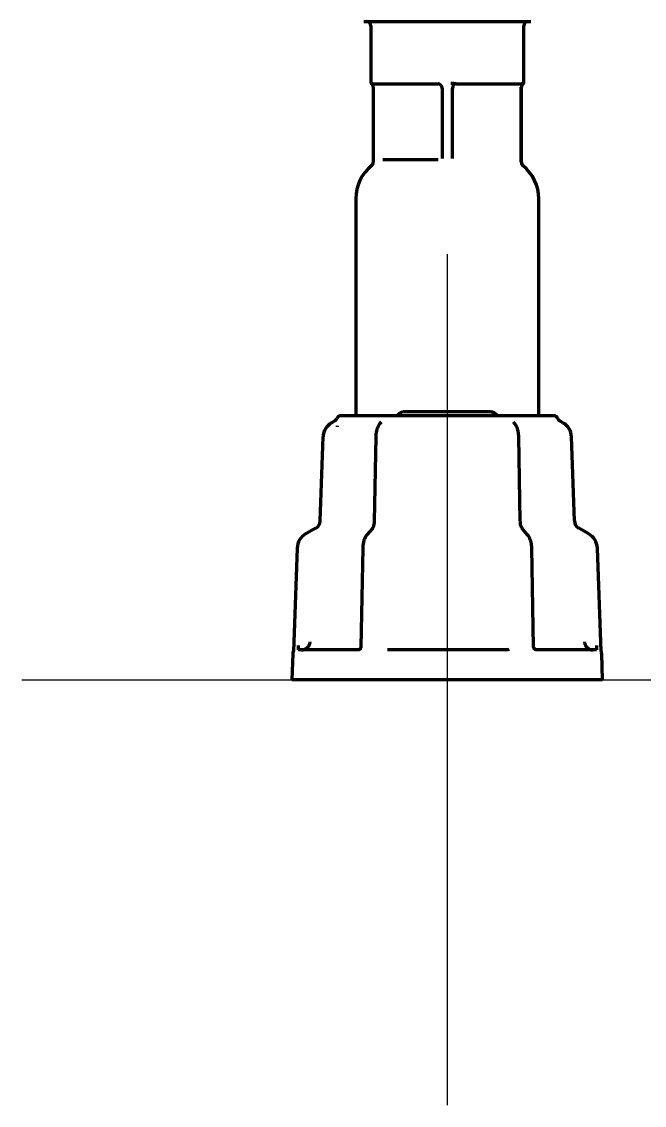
# Model space of a CAD drawing. Header units: inches. Extents: x 904 to 7172, y 213 to 5528.
# Drawn here: x 3028 to 3101.2, y 4097.1 to 4224.4 of the extents above; entities that cross this region are included whole.
import ezdxf

# ---------------------------------------------------------------- set-up
doc = ezdxf.new("R2010")
doc.units = ezdxf.units.IN

# ---------------------------------------------------------------- blocks, each defined once
blk = doc.blocks.new('A$C773D0E90')
at = {"color": 4}
for p, q in [((0, 50), (0, -50)), ((-50, 0), (50, 0))]:
    blk.add_line(p, q, dxfattribs=at)

msp = doc.modelspace()

# ---------------------------------------------------------------- linework, layer by layer
at = {"linetype": 'Continuous', "lineweight": 70}
for p, q in [((3068.22, 4224.38), (3087.82, 4224.38)), ((3069.02, 4223.88), (3069.02, 4217.28)), ((3087.02, 4217.28), (3087.02, 4223.88)), ((3069.28, 4217.08), (3076.96, 4217.08)), ((3069.32, 4216.7), (3069.32, 4207.86)), ((3069.33, 4216.7), (3069.33, 4207.86)), ((3077.42, 4216.58), (3077.42, 4208.31)), ((3078.62, 4208.31), (3078.62, 4216.58)), ((3079.07, 4217.08), (3086.75, 4217.08)), ((3086.71, 4207.86), (3086.71, 4216.7)), ((3086.72, 4207.86), (3086.72, 4216.7)), ((3070.43, 4208.2), (3076.95, 4208.2)), ((3067.27, 4203.58), (3067.27, 4178.08)), ((3088.77, 4178.08), (3088.77, 4203.58)), ((3090.54, 4178.08), (3065.5, 4178.08)), ((3073.02, 4178.58), (3083.02, 4178.58)), ((3064.43, 4177.27), (3064.86, 4177.51)), ((3070.25, 4177.33), (3070.11, 4177.16)), ((3085.93, 4177.16), (3085.78, 4177.34)), ((3091.61, 4177.27), (3091.18, 4177.51)), ((3063.09, 4165.73), (3063.43, 4175.6)), ((3069.61, 4175.6), (3069.44, 4165.72)), ((3086.6, 4165.72), (3086.43, 4175.6)), ((3092.95, 4165.73), (3092.61, 4175.6)), ((3061.38, 4164.2), (3062.59, 4164.9)), ((3069.18, 4164.79), (3068.58, 4164.1)), ((3087.46, 4164.1), (3086.85, 4164.79)), ((3094.65, 4164.2), (3093.45, 4164.9)), ((3060.38, 4162.54), (3059.96, 4150.4)), ((3068.08, 4162.53), (3067.88, 4150.94)), ((3088.15, 4150.93), (3087.95, 4162.53)), ((3096.08, 4150.4), (3095.65, 4162.54)), ((3059.87, 4150.1), (3059.77, 4147.08)), ((3067.52, 4150.58), (3060.49, 4150.58)), ((3085.05, 4150.58), (3070.98, 4150.58)), ((3095.55, 4150.58), (3088.52, 4150.58)), ((3096.27, 4147.08), (3096.16, 4150.1)), ((3078.02, 4147.08), (3059.77, 4147.08)), ((3096.27, 4147.08), (3078.02, 4147.08))]:
    msp.add_line(p, q, dxfattribs=at)
for centre, radius, start, end in [((3068.52, 4223.88), 0.5, 0, 90), ((3087.52, 4223.88), 0.5, 90, 180), ((3069.22, 4217.28), 0.2, 180, 235.1501), ((3068.82, 4216.7), 0.5, 0, 55.1501), ((3076.92, 4216.58), 0.5, 0, 90), ((3079.12, 4216.58), 0.5, 90, 180), ((3087.22, 4216.7), 0.5, 124.8499, 180), ((3086.82, 4217.28), 0.2, 304.8499, 0), ((3072.27, 4203.58), 5, 128.8492, 180), ((3068.82, 4207.86), 0.5, 308.8492, 0), ((3087.22, 4207.86), 0.5, 180, 231.1508), ((3083.77, 4203.58), 5, 0, 51.1508), ((3065.5, 4177.58), 0.5, 90, 159.9977), ((3090.54, 4177.58), 0.5, 20.0285, 90), ((3065.43, 4175.53), 2, 120, 178), ((3090.61, 4175.53), 2, 2, 60), ((3062.09, 4165.76), 1, 300, 358), ((3093.95, 4165.76), 1, 182, 240), ((3062.38, 4162.47), 2, 120, 178), ((3093.65, 4162.47), 2, 2, 60), ((3060.37, 4150.08), 0.5, 155.7765, 178), ((3095.66, 4150.08), 0.5, 2, 24.2309)]:
    msp.add_arc(centre, radius, start, end, dxfattribs=at)
for centre, major_axis, start_param, end_param in [((3064.56, 4177.92), (-0.25, 0.433), 3.141596, 3.844093), ((3091.48, 4177.92), (0.25, 0.433), 2.439074, 3.141589), ((3059.46, 4150.49), (0.5, -0.017), 5.892831, 6.302148), ((3096.57, 4150.49), (-0.5, -0.017), 6.264225, 6.673758)]:
    msp.add_ellipse(centre, major_axis=major_axis, ratio=1, start_param=start_param, end_param=end_param, dxfattribs=at)
for points, knots in [([(3069.28, 4217.08), (3069.27, 4217.08), (3069.27, 4217.08), (3069.25, 4217.08), (3069.25, 4217.08), (3069.23, 4217.08), (3069.22, 4217.09), (3069.2, 4217.09), (3069.19, 4217.09), (3069.17, 4217.1), (3069.17, 4217.1), (3069.15, 4217.11), (3069.14, 4217.11), (3069.12, 4217.11), (3069.12, 4217.11), (3069.11, 4217.11)], [0, 0, 0, 0, 0.0625, 0.0625, 0.125, 0.125, 0.25, 0.25, 0.375, 0.375, 0.5, 0.5, 0.75, 0.75, 1, 1, 1, 1]), ([(3079.07, 4217.08), (3079.06, 4217.08), (3079.05, 4217.08), (3079.03, 4217.08), (3079.01, 4217.08), (3078.98, 4217.08), (3078.95, 4217.09), (3078.9, 4217.09), (3078.87, 4217.09), (3078.82, 4217.1), (3078.79, 4217.1), (3078.74, 4217.1), (3078.71, 4217.1), (3078.66, 4217.11), (3078.63, 4217.11), (3078.55, 4217.11), (3078.49, 4217.11), (3078.44, 4217.11)], [0, 0, 0, 0, 0.0625, 0.0625, 0.125, 0.125, 0.25, 0.25, 0.375, 0.375, 0.5, 0.5, 0.625, 0.625, 0.75, 0.75, 1, 1, 1, 1]), ([(3086.92, 4217.11), (3086.92, 4217.11), (3086.92, 4217.11), (3086.9, 4217.11), (3086.89, 4217.11), (3086.87, 4217.1), (3086.86, 4217.1), (3086.85, 4217.09), (3086.84, 4217.09), (3086.82, 4217.09), (3086.81, 4217.08), (3086.79, 4217.08), (3086.78, 4217.08), (3086.77, 4217.08), (3086.76, 4217.08), (3086.75, 4217.08)], [0, 0, 0, 0, 0.25, 0.25, 0.5, 0.5, 0.625, 0.625, 0.75, 0.75, 0.875, 0.875, 0.9375, 0.9375, 1, 1, 1, 1]), ([(3072.15, 4178.08), (3072.16, 4178.1), (3072.17, 4178.11), (3072.19, 4178.13), (3072.2, 4178.15), (3072.24, 4178.22), (3072.29, 4178.26), (3072.35, 4178.32), (3072.36, 4178.33), (3072.38, 4178.35), (3072.4, 4178.36), (3072.43, 4178.39), (3072.46, 4178.41), (3072.54, 4178.46), (3072.6, 4178.49), (3072.68, 4178.52), (3072.71, 4178.53), (3072.77, 4178.55), (3072.8, 4178.56), (3072.89, 4178.57), (3072.96, 4178.58), (3073.02, 4178.58)], [0, 0, 0, 0, 0.039429, 0.039429, 0.085171, 0.085171, 0.268137, 0.268137, 0.313878, 0.313878, 0.359619, 0.359619, 0.451102, 0.451102, 0.634068, 0.634068, 0.725551, 0.725551, 0.817034, 0.817034, 1, 1, 1, 1]), ([(3083.02, 4178.58), (3083.08, 4178.58), (3083.14, 4178.57), (3083.26, 4178.55), (3083.32, 4178.53), (3083.4, 4178.5), (3083.41, 4178.5), (3083.44, 4178.49), (3083.45, 4178.48), (3083.5, 4178.46), (3083.52, 4178.44), (3083.6, 4178.39), (3083.65, 4178.35), (3083.72, 4178.29), (3083.75, 4178.26), (3083.79, 4178.22), (3083.81, 4178.19), (3083.85, 4178.14), (3083.86, 4178.11), (3083.88, 4178.09)], [0, 0, 0, 0, 0.183356, 0.183356, 0.366712, 0.366712, 0.412551, 0.412551, 0.45839, 0.45839, 0.550068, 0.550068, 0.733423, 0.733423, 0.825101, 0.825101, 0.916779, 0.916779, 1, 1, 1, 1]), ([(3070.11, 4177.16), (3069.98, 4177.01), (3069.77, 4176.66), (3069.64, 4176.08), (3069.61, 4175.71), (3069.61, 4175.6)], [0, 0, 0, 0, 0.38864, 0.808212, 1, 1, 1, 1]), ([(3086.43, 4175.6), (3086.42, 4175.83), (3086.37, 4176.29), (3086.18, 4176.82), (3086, 4177.08), (3085.93, 4177.16)], [0, 0, 0, 0, 0.367562, 0.786887, 1, 1, 1, 1]), ([(3069.44, 4165.72), (3069.43, 4165.58), (3069.41, 4165.33), (3069.32, 4165.02), (3069.23, 4164.85), (3069.19, 4164.8), (3069.18, 4164.79)], [0, 0, 0, 0, 0.311118, 0.632555, 0.89109, 1, 1, 1, 1]), ([(3086.85, 4164.79), (3086.82, 4164.82), (3086.77, 4164.91), (3086.67, 4165.16), (3086.61, 4165.45), (3086.6, 4165.64), (3086.6, 4165.72)], [0, 0, 0, 0, 0.25742, 0.520679, 0.814892, 1, 1, 1, 1]), ([(3068.58, 4164.1), (3068.46, 4163.94), (3068.25, 4163.59), (3068.11, 4163.01), (3068.09, 4162.65), (3068.08, 4162.53)], [0, 0, 0, 0, 0.38864, 0.808212, 1, 1, 1, 1]), ([(3087.95, 4162.53), (3087.95, 4162.76), (3087.89, 4163.22), (3087.7, 4163.76), (3087.52, 4164.01), (3087.46, 4164.1)], [0, 0, 0, 0, 0.367562, 0.786887, 1, 1, 1, 1]), ([(3060.9, 4150.58), (3060.94, 4150.58), (3060.97, 4150.58), (3061.03, 4150.59), (3061.06, 4150.59), (3061.16, 4150.61), (3061.22, 4150.63), (3061.31, 4150.66), (3061.34, 4150.68), (3061.39, 4150.71), (3061.42, 4150.72), (3061.5, 4150.77), (3061.55, 4150.81), (3061.64, 4150.9), (3061.69, 4150.95), (3061.73, 4151.02), (3061.74, 4151.03), (3061.76, 4151.06), (3061.78, 4151.1), (3061.82, 4151.17), (3061.84, 4151.23), (3061.86, 4151.28), (3061.86, 4151.29), (3061.87, 4151.32), (3061.87, 4151.34), (3061.89, 4151.42), (3061.9, 4151.48), (3061.9, 4151.54)], [0, 0, 0, 0, 0.0625, 0.0625, 0.125, 0.125, 0.25, 0.25, 0.3125, 0.3125, 0.375, 0.375, 0.5, 0.5, 0.625, 0.625, 0.65625, 0.65625, 0.6875, 0.75, 0.8125, 0.8125, 0.84375, 0.84375, 0.875, 0.875, 1, 1, 1, 1]), ([(3094.13, 4151.54), (3094.14, 4151.48), (3094.14, 4151.42), (3094.17, 4151.32), (3094.17, 4151.29), (3094.19, 4151.25), (3094.2, 4151.23), (3094.21, 4151.2), (3094.21, 4151.19), (3094.25, 4151.11), (3094.28, 4151.06), (3094.32, 4150.99), (3094.33, 4150.98), (3094.35, 4150.95), (3094.36, 4150.94), (3094.39, 4150.9), (3094.42, 4150.88), (3094.48, 4150.82), (3094.53, 4150.78), (3094.6, 4150.73), (3094.62, 4150.72), (3094.64, 4150.71), (3094.68, 4150.68), (3094.76, 4150.65), (3094.82, 4150.63), (3094.86, 4150.62), (3094.88, 4150.61), (3094.91, 4150.6), (3094.93, 4150.6), (3095, 4150.59), (3095.07, 4150.58), (3095.13, 4150.58)], [0, 0, 0, 0, 0.125, 0.125, 0.1875, 0.1875, 0.21875, 0.21875, 0.25, 0.25, 0.375, 0.375, 0.40625, 0.40625, 0.4375, 0.4375, 0.5, 0.5, 0.625, 0.625, 0.65625, 0.65625, 0.6875, 0.75, 0.8125, 0.8125, 0.84375, 0.84375, 0.875, 0.875, 1, 1, 1, 1]), ([(3060.49, 4151.08), (3060.49, 4151.05), (3060.49, 4151.01), (3060.49, 4150.95), (3060.49, 4150.92), (3060.49, 4150.86), (3060.49, 4150.83), (3060.49, 4150.77), (3060.49, 4150.75), (3060.49, 4150.7), (3060.49, 4150.68), (3060.49, 4150.65), (3060.49, 4150.63), (3060.49, 4150.6), (3060.49, 4150.6), (3060.49, 4150.58), (3060.49, 4150.58), (3060.49, 4150.58)], [0, 0, 0, 0, 0.126169, 0.126169, 0.252337, 0.252337, 0.378506, 0.378506, 0.504674, 0.504674, 0.630843, 0.630843, 0.757011, 0.757011, 0.88318, 0.88318, 1, 1, 1, 1]), ([(3067.88, 4150.94), (3067.88, 4150.9), (3067.87, 4150.82), (3067.77, 4150.67), (3067.63, 4150.59), (3067.52, 4150.58), (3067.49, 4150.58), (3067.49, 4150.58), (3067.49, 4150.58)], [0, 0, 0, 0, 0.19099, 0.443275, 0.682138, 0.862007, 0.961608, 1, 1, 1, 1]), ([(3085.28, 4150.65), (3085.25, 4150.63), (3085.21, 4150.61), (3085.13, 4150.59), (3085.09, 4150.58), (3085.05, 4150.58)], [0, 0, 0, 0, 0.5, 0.5, 1, 1, 1, 1]), ([(3088.52, 4150.58), (3088.52, 4150.58), (3088.5, 4150.58), (3088.42, 4150.59), (3088.3, 4150.65), (3088.19, 4150.77), (3088.16, 4150.9), (3088.16, 4150.93), (3088.16, 4150.93)], [0, 0, 0, 0, 0.042942, 0.202075, 0.419814, 0.707844, 0.946963, 1, 1, 1, 1]), ([(3095.55, 4151.08), (3095.55, 4151.05), (3095.55, 4151.01), (3095.55, 4150.95), (3095.55, 4150.92), (3095.55, 4150.86), (3095.55, 4150.83), (3095.55, 4150.77), (3095.55, 4150.75), (3095.55, 4150.7), (3095.55, 4150.68), (3095.55, 4150.65), (3095.55, 4150.63), (3095.55, 4150.6), (3095.55, 4150.6), (3095.55, 4150.58), (3095.55, 4150.58), (3095.55, 4150.58)], [0, 0, 0, 0, 0.126112, 0.126112, 0.252224, 0.252224, 0.378336, 0.378336, 0.504447, 0.504447, 0.630559, 0.630559, 0.756671, 0.756671, 0.882783, 0.882783, 1, 1, 1, 1])]:
    msp.add_open_spline(points, degree=3, knots=knots, dxfattribs=at)
msp.add_open_spline([(3065.12, 4176.78), (3065.12, 4176.82), (3065.12, 4176.87), (3065.12, 4176.91)], degree=3, dxfattribs=at)

# ---------------------------------------------------------------- block references
msp.add_blockref('A$C773D0E90', (3078.02, 4147.08))

doc.saveas('drawing.dxf')
